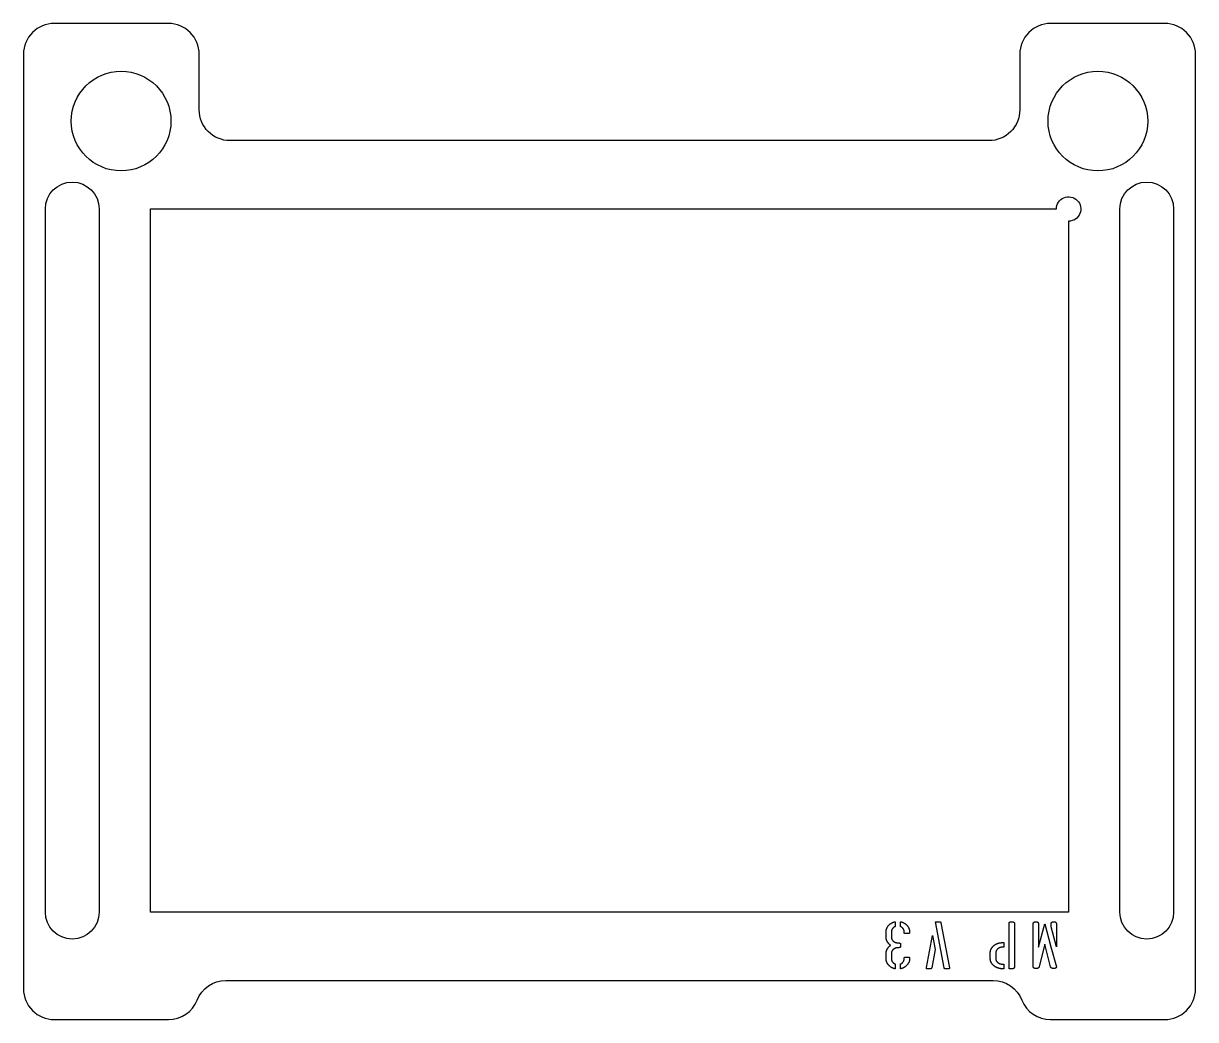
# Model space of a CAD drawing. Header units: millimetres. Extents: x -38.1 to 38.1, y -29.8 to 34.9.
import ezdxf

# ---------------------------------------------------------------- set-up
doc = ezdxf.new("R2010")
doc.units = ezdxf.units.MM

msp = doc.modelspace()

# ---------------------------------------------------------------- linework, layer by layer
for p, q in [((18.571, -23.481), (18.571, -23.799)), ((18.918, -23.804), (18.918, -23.506)), ((21.254, -23.481), (21.447, -23.481)), ((21.543, -23.551), (22.108, -26.478)), ((26.105, -23.481), (26.199, -23.481)), ((26.328, -23.593), (26.328, -26.427)), ((27.7, -23.481), (27.738, -23.481)), ((17.979, -24.479), (17.979, -24.139)), ((18.327, -24.131), (18.327, -24.49)), ((27.539, -26.382), (27.539, -23.629)), ((18.918, -25.016), (18.918, -25.095)), ((17.979, -25.892), (17.979, -25.547)), ((18.327, -25.539), (18.327, -25.896)), ((19.51, -25.892), (19.51, -25.942)), ((18.571, -26.231), (18.571, -26.548)), ((18.918, -26.548), (18.918, -26.231)), ((20.867, -26.544), (20.651, -26.544)), ((22.042, -26.544), (21.825, -26.544)), ((27.755, -26.531), (27.721, -26.531)), ((28.928, -26.531), (28.83, -26.531))]:
    msp.add_line(p, q)
for points in [[(-38.1, -27.845, 0.414214), (-36.1, -29.845), (-28.67, -29.845, 0.308559), (-26.808, -28.575, -0.308559), (-24.946, -27.305), (24.946, -27.305, -0.308559), (26.808, -28.575, 0.308559), (28.67, -29.845), (36.1, -29.845, 0.414214), (38.1, -27.845), (38.1, 32.925, 0.414214), (36.1, 34.925), (28.67, 34.925, 0.414214), (26.67, 32.925), (26.67, 29.305, -0.414214), (24.67, 27.305), (-24.67, 27.305, -0.414214), (-26.67, 29.305), (-26.67, 32.925, 0.414214), (-28.67, 34.925), (-36.1, 34.925, 0.414214), (-38.1, 32.925)], [(-36.675, 22.86, -1), (-33.175, 22.86), (-33.175, -22.86, -1), (-36.675, -22.86)], [(33.175, -22.86), (33.175, 22.86, -1), (36.675, 22.86), (36.675, -22.86, -1)], [(-29.845, 22.86), (29.051, 22.86, -2.414214), (29.845, 22.066), (29.845, -22.86), (-29.845, -22.86)]]:
    msp.add_lwpolyline(points, format="xyb", close=True)
for points in [[(21.76, -26.486), (21.539, -25.339), (21.19, -23.494)], [(26.199, -26.544), (25.976, -26.544), (25.976, -23.593)], [(27.891, -23.625), (27.896, -25.133), (28.295, -23.621), (28.701, -25.121), (28.701, -25.108), (29.053, -26.412)], [(28.862, -23.481), (28.875, -23.481), (28.9, -23.481)], [(19.419, -24.245), (19.332, -24.245), (19.24, -24.245)], [(20.602, -26.469), (21.008, -24.377), (21.178, -25.295), (20.95, -26.473)], [(29.057, -23.646), (29.057, -25.125), (28.705, -23.821), (28.705, -23.646)], [(25.54, -24.842), (25.627, -24.842), (25.627, -25.142), (25.532, -25.142)], [(28.667, -26.408), (28.301, -24.938), (27.934, -26.403)], [(19.283, -25.783), (19.336, -25.783), (19.406, -25.783)], [(25.532, -26.24), (25.627, -26.24), (25.627, -26.544), (25.54, -26.544)]]:
    msp.add_lwpolyline(points)
for centre in [(-31.75, 28.575), (31.75, 28.575)]:
    msp.add_circle(centre, 3.239)
for points in [[(17.979, -24.139), (17.981, -23.984), (18.132, -23.71), (18.397, -23.517), (18.571, -23.481)], [(18.918, -23.506), (18.918, -23.5), (18.918, -23.487), (18.913, -23.481)], [(18.913, -23.481), (19.09, -23.519), (19.357, -23.714), (19.508, -23.986), (19.51, -24.141)], [(21.19, -23.494), (21.203, -23.485), (21.233, -23.481), (21.254, -23.481)], [(21.447, -23.481), (21.481, -23.479), (21.528, -23.5), (21.543, -23.551)], [(25.976, -23.593), (25.978, -23.547), (26.052, -23.483), (26.105, -23.481)], [(26.199, -23.481), (26.252, -23.483), (26.326, -23.547), (26.328, -23.593)], [(27.539, -23.629), (27.539, -23.566), (27.624, -23.483), (27.7, -23.481)], [(27.738, -23.481), (27.811, -23.485), (27.891, -23.562), (27.891, -23.625)], [(28.705, -23.646), (28.705, -23.576), (28.79, -23.483), (28.862, -23.481)], [(28.9, -23.481), (28.979, -23.483), (29.057, -23.579), (29.057, -23.646)], [(18.571, -23.799), (18.461, -23.844), (18.329, -24.02), (18.327, -24.131)], [(19.158, -24.133), (19.156, -24.02), (19.028, -23.846), (18.918, -23.804)], [(19.24, -24.245), (19.187, -24.25), (19.156, -24.205), (19.158, -24.133)], [(19.51, -24.141), (19.512, -24.211), (19.476, -24.25), (19.419, -24.245)], [(18.274, -25.016), (18.136, -24.917), (17.981, -24.638), (17.979, -24.479)], [(17.979, -25.547), (17.981, -25.392), (18.136, -25.114), (18.274, -25.016)], [(18.327, -24.49), (18.329, -24.598), (18.45, -24.764), (18.639, -24.855), (18.746, -24.855)], [(18.746, -24.855), (18.845, -24.855), (18.918, -24.893), (18.92, -24.965), (18.918, -25.016)], [(18.918, -25.095), (18.922, -25.138), (18.852, -25.174), (18.746, -25.174)], [(24.754, -25.477), (24.769, -25.278), (25.005, -24.995), (25.355, -24.842), (25.54, -24.842)], [(25.532, -25.142), (25.351, -25.146), (25.115, -25.358), (25.111, -25.511)], [(18.571, -26.548), (18.402, -26.51), (18.136, -26.316), (17.981, -26.047), (17.979, -25.892)], [(18.746, -25.174), (18.642, -25.174), (18.453, -25.265), (18.329, -25.428), (18.327, -25.539)], [(18.327, -25.896), (18.329, -26.008), (18.461, -26.182), (18.571, -26.231)], [(18.918, -26.231), (19.028, -26.182), (19.156, -26.008), (19.158, -25.896)], [(19.158, -25.896), (19.158, -25.819), (19.202, -25.779), (19.283, -25.783)], [(19.406, -25.783), (19.472, -25.779), (19.512, -25.819), (19.51, -25.892)], [(24.754, -25.896), (24.748, -25.685), (24.754, -25.477)], [(25.54, -26.544), (25.355, -26.541), (25.001, -26.384), (24.765, -26.095), (24.754, -25.896)], [(25.111, -25.511), (25.109, -25.603), (25.103, -25.781), (25.111, -25.87)], [(25.111, -25.87), (25.115, -26.027), (25.351, -26.236), (25.532, -26.24)], [(19.51, -25.942), (19.487, -26.163), (19.164, -26.49), (18.918, -26.548)], [(20.651, -26.544), (20.621, -26.544), (20.596, -26.512), (20.602, -26.469)], [(20.95, -26.473), (20.94, -26.516), (20.897, -26.544), (20.867, -26.544)], [(21.825, -26.544), (21.793, -26.541), (21.766, -26.52), (21.76, -26.486)], [(22.108, -26.478), (22.114, -26.516), (22.078, -26.544), (22.042, -26.544)], [(26.328, -26.427), (26.326, -26.476), (26.252, -26.541), (26.199, -26.544)], [(27.721, -26.531), (27.643, -26.531), (27.543, -26.454), (27.539, -26.382)], [(27.934, -26.403), (27.917, -26.463), (27.823, -26.527), (27.755, -26.531)], [(28.83, -26.531), (28.769, -26.52), (28.686, -26.461), (28.667, -26.408)], [(29.053, -26.412), (29.047, -26.459), (28.983, -26.518), (28.928, -26.531)]]:
    msp.add_open_spline(points, degree=2)

doc.saveas('drawing.dxf')
